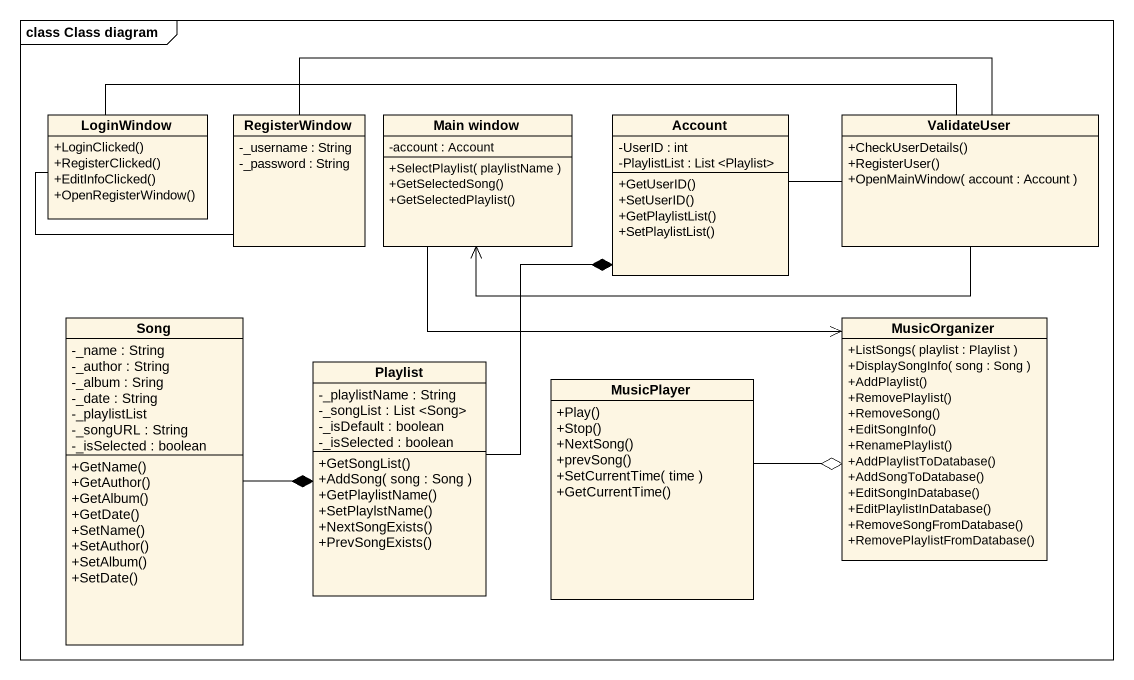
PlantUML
@startuml
mainframe class Class diagram
hide circle
hide empty members
skinparam classAttributeIconSize 0
class LoginWindow {
  +LoginClicked()
  +RegisterClicked()
  +EditInfoClicked()
  +OpenRegisterWindow()
}
class RegisterWindow {
  -_username : String
  -_password : String
}
class "Main window" as Main_window {
  -account : Account
  +SelectPlaylist( playlistName )
  +GetSelectedSong()
  +GetSelectedPlaylist()
}
class Account {
  -UserID : int
  -PlaylistList : List <Playlist>
  +GetUserID()
  +SetUserID()
  +GetPlaylistList()
  +SetPlaylistList()
}
class ValidateUser {
  +CheckUserDetails()
  +RegisterUser()
  +OpenMainWindow( account : Account )
}
class Song {
  -_name : String
  -_author : String
  -_album : Sring
  -_date : String
  -_playlistList
  -_songURL : String
  -_isSelected : boolean
  +GetName()
  +GetAuthor()
  +GetAlbum()
  +GetDate()
  +SetName()
  +SetAuthor()
  +SetAlbum()
  +SetDate()
}
class MusicOrganizer {
  +ListSongs( playlist : Playlist )
  +DisplaySongInfo( song : Song )
  +AddPlaylist()
  +RemovePlaylist()
  +RemoveSong()
  +EditSongInfo()
  +RenamePlaylist()
  +AddPlaylistToDatabase()
  +AddSongToDatabase()
  +EditSongInDatabase()
  +EditPlaylistInDatabase()
  +RemoveSongFromDatabase()
  +RemovePlaylistFromDatabase()
}
class Playlist {
  -_playlistName : String
  -_songList : List <Song>
  -_isDefault : boolean
  -_isSelected : boolean
  +GetSongList()
  +AddSong( song : Song )
  +GetPlaylistName()
  +SetPlaylstName()
  +NextSongExists()
  +PrevSongExists()
}
class MusicPlayer {
  +Play()
  +Stop()
  +NextSong()
  +prevSong()
  +SetCurrentTime( time )
  +GetCurrentTime()
}
LoginWindow -right- RegisterWindow
LoginWindow -right- ValidateUser
RegisterWindow -right- ValidateUser
Main_window -right-> MusicOrganizer
Account -right- ValidateUser
Account *-- Playlist
ValidateUser -left-> Main_window
MusicOrganizer o-left- MusicPlayer
Playlist *-left- Song
@enduml
